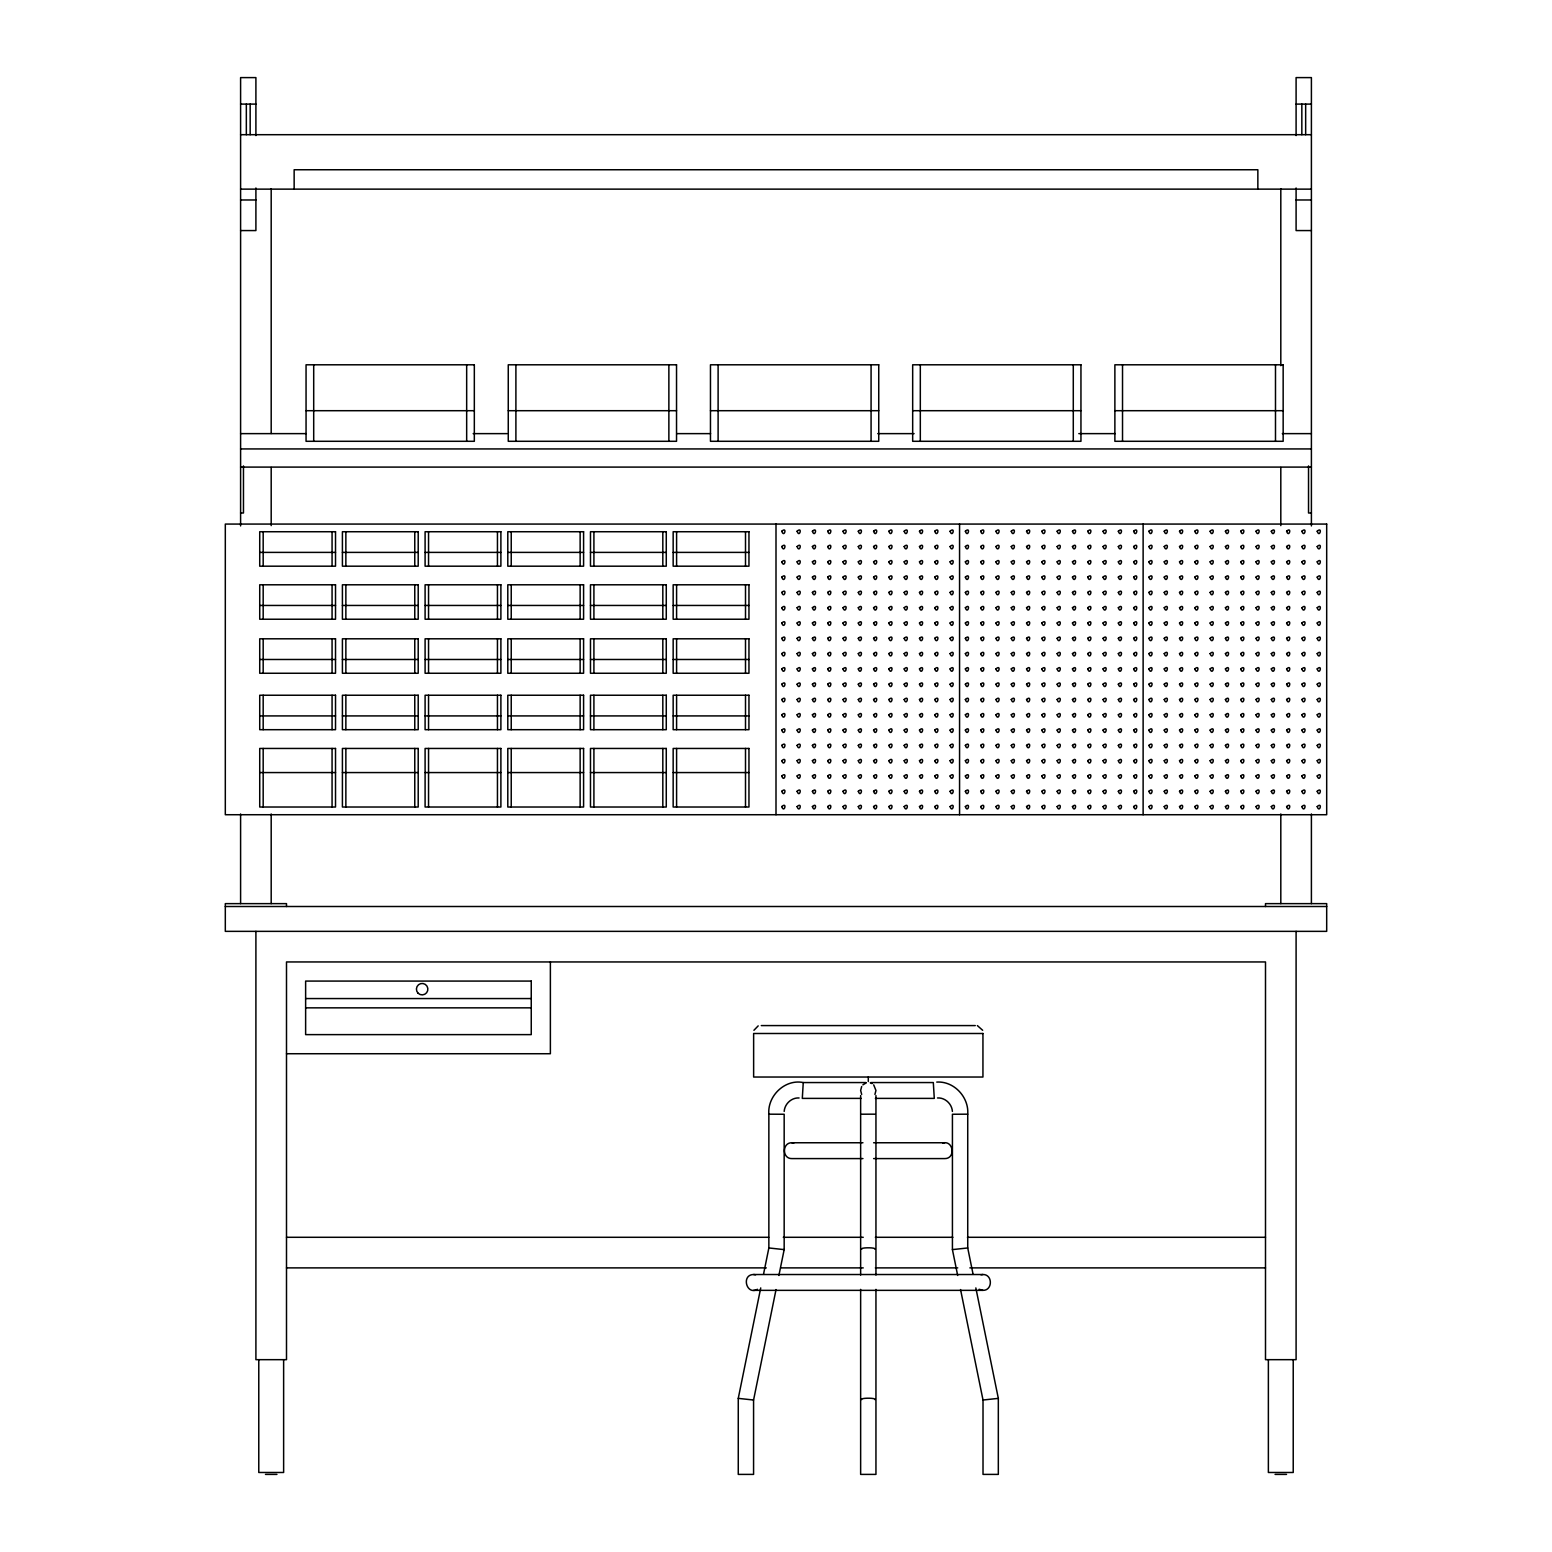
<?xml version="1.0" encoding="UTF-8"?>
<svg xmlns="http://www.w3.org/2000/svg" width="1552" height="1552" viewBox="0 0 1552 1552"><rect width="100%" height="100%" fill="white"/><g stroke="black" fill="none" stroke-linecap="round" stroke-linejoin="round"><path stroke-width="1.5" d="M763.603 1273.823L768.861 1247.963L768.861 1114.181C767.289 1095.945 784.982 1078.776 803.257 1082.559L865.88 1082.559M803.257 1082.559L802.306 1098.389L861.224 1098.389M784.187 1111.426C784.652 1103.938 791.501 1097.458 799.086 1097.962M776.039 1289.557L753.574 1400.02L753.574 1474.4L738.267 1474.4L738.267 1398.371L760.732 1287.908M778.891 1275.472L784.167 1249.612L784.167 1114.258L768.861 1114.181M861.67 1086.516L860.642 1090.474L861.67 1094.432M874.921 1094.432L875.949 1090.474L873.698 1084.867M753.923 1030.295L758.191 1025.872M862.873 1084.867L866.307 1082.811M757.454 1289.285C746.376 1295.687 741.022 1274.599 753.632 1274.522L982.94 1274.522C992.814 1274.289 992.814 1290.585 982.94 1290.352L753.632 1290.352M874.921 1249.205C876.667 1247.323 859.905 1247.323 861.67 1249.205M874.921 1399.613C876.667 1397.731 859.905 1397.731 861.67 1399.613M862.951 1142.757L791.85 1142.757C781.995 1142.524 781.995 1158.82 791.85 1158.587L862.951 1158.587M942.743 1143.029C953.568 1139.963 955.896 1158.743 944.722 1158.587L873.621 1158.587M980.961 1274.793L982.94 1274.522M957.681 1275.472L952.424 1249.612L967.73 1247.963L967.73 1114.181C969.049 1097.186 954.014 1080.91 936.748 1082.093M998.324 1398.371L998.324 1474.4L983.017 1474.4L983.017 1400.02L998.324 1398.371L975.839 1287.908M861.67 1114.2C860.235 1114.239 876.356 1114.103 874.921 1114.239M967.73 1114.181L952.424 1114.258L952.424 1249.612M240.599 104.1L255.905 104.1M1296.095 104.1L1311.401 104.1M240.599 134.694L1311.401 134.694M240.599 189.131L1311.401 189.131M240.599 199.975L255.905 199.975M1296.095 199.975L1311.401 199.975M240.599 230.569L255.905 230.569L255.905 187.986M1311.401 230.569L1296.095 230.569L1296.095 187.986M306.054 410.698L474.33 410.698M508.261 410.698L676.536 410.698M710.467 410.698L878.742 410.698M912.673 410.698L1080.949 410.698M1114.879 410.698L1283.155 410.698M240.599 433.629L306.016 433.629M473.185 433.629L507.097 433.629M676.672 433.629L710.583 433.629M877.753 433.629L914.089 433.629M1078.815 433.629L1115.17 433.629M1282.321 433.629L1311.401 433.629M240.599 448.935L1311.401 448.935M240.599 467.094L1311.401 467.094M240.599 512.994L243.47 512.994L243.47 465.93M1311.401 512.994L1308.53 512.994L1308.53 465.93M259.727 552.396L335.523 552.396M342.41 552.396L418.206 552.396M425.093 552.396L500.889 552.396M507.795 552.396L583.591 552.396M590.478 552.396L666.274 552.396M673.161 552.396L748.956 552.396M259.727 605.455L335.523 605.455M342.41 605.455L418.206 605.455M425.093 605.455L500.889 605.455M507.795 605.455L583.591 605.455M590.478 605.455L666.274 605.455M673.161 605.455L748.956 605.455M259.727 659.484L335.523 659.484M342.41 659.484L418.206 659.484M425.093 659.484L500.889 659.484M507.795 659.484L583.591 659.484M590.478 659.484L666.274 659.484M673.161 659.484L748.956 659.484M259.727 715.918L335.523 715.918M342.41 715.918L418.206 715.918M425.093 715.918L500.889 715.918M507.795 715.918L583.591 715.918M590.478 715.918L666.274 715.918M673.161 715.918L748.956 715.918M259.727 772.566L335.523 772.566M342.41 772.566L418.206 772.566M425.093 772.566L500.889 772.566M507.795 772.566L583.591 772.566M590.478 772.566L666.274 772.566M673.161 772.566L748.956 772.566M225.312 906.504L1326.688 906.504M305.628 998.557L531.25 998.557M305.628 1007.849L531.25 1007.849M761.295 1025.581L975.277 1025.581M286.499 1053.73L550.378 1053.73L550.378 961.949M870.691 1082.559L933.315 1082.559L934.285 1098.389L875.367 1098.389M873.621 1142.757L944.722 1142.757M286.499 1237.293L768.725 1237.293M783.275 1237.293L863.242 1237.293M875.347 1237.293L952.909 1237.293M967.439 1237.293L1265.501 1237.293M286.499 1267.887L766.3 1267.887M780.85 1267.887L863.242 1267.887M875.347 1267.887L957.739 1267.887M969.864 1267.887L1265.501 1267.887M265.47 1474.4L276.935 1474.4M1275.065 1474.4L1286.53 1474.4M937.505 1097.962C945.09 1097.458 951.939 1103.938 952.404 1111.426M768.861 1247.963L784.167 1249.612M738.267 1398.371L753.574 1400.02M791.85 1142.757L793.829 1143.029M982.94 1290.352L979.118 1289.285M753.632 1274.522L755.611 1274.793M977.372 1025.6L982.668 1030.295M870.265 1082.811L872.108 1083.606M967.73 1247.963L972.988 1273.823M960.552 1289.557L983.017 1400.02M1311.401 525.934L1311.401 77.6L1296.095 77.6L1296.095 135.567M1311.401 813.966L1311.401 903.633M1305.659 104.1L1305.659 134.694M1301.837 104.1L1301.837 134.694M1296.095 931.355L1296.095 1359.668L1265.501 1359.668L1265.501 961.949L286.499 961.949L286.499 1359.668L255.905 1359.668L255.905 931.355M1293.223 1359.668L1293.223 1472.479L1268.372 1472.479L1268.372 1359.668M1280.807 188.762L1280.807 365.671M1280.807 467.443L1280.807 525.604M1280.807 813.966L1280.807 903.633M1275.492 364.798L1275.492 441.292M1265.501 906.504L1265.501 903.633L1326.688 903.633L1326.688 931.355L225.312 931.355L225.312 903.633L286.499 903.633L286.499 906.504M1257.857 189.131L1257.857 169.75L294.143 169.75L294.143 189.131M1143.126 524.072L1143.126 814.722M1122.523 364.798L1122.523 441.292M1073.286 364.798L1073.286 441.292M959.563 524.072L959.563 814.722M920.317 364.798L920.317 441.292M875.949 1095.596L875.949 1275.046M875.949 1289.382L875.949 1474.4L860.642 1474.4L860.642 1289.382M871.079 364.798L871.079 441.292M868.286 1077.03L868.286 1081.511M860.642 1095.596L860.642 1275.046M776 524.072L776 814.722M745.503 531.735L745.503 566.189M745.503 584.794L745.503 619.229M745.503 638.803L745.503 673.258M745.503 695.238L745.503 729.692M745.503 748.452L745.503 807.021M718.11 364.798L718.11 441.292M676.594 531.735L676.594 566.189M676.594 584.794L676.594 619.229M676.594 638.803L676.594 673.258M676.594 695.238L676.594 729.692M676.594 748.452L676.594 807.021M668.873 364.798L668.873 441.292M662.82 531.735L662.82 566.189M662.82 584.794L662.82 619.229M662.82 638.803L662.82 673.258M662.82 695.238L662.82 729.692M662.82 748.452L662.82 807.021M593.912 531.735L593.912 566.189M593.912 584.794L593.912 619.229M593.912 638.803L593.912 673.258M593.912 695.238L593.912 729.692M593.912 748.452L593.912 807.021M580.138 531.735L580.138 566.189M580.138 584.794L580.138 619.229M580.138 638.803L580.138 673.258M580.138 695.238L580.138 729.692M580.138 748.452L580.138 807.021M515.904 364.798L515.904 441.292M511.229 531.735L511.229 566.189M511.229 584.794L511.229 619.229M511.229 638.803L511.229 673.258M511.229 695.238L511.229 729.692M511.229 748.452L511.229 807.021M497.455 531.735L497.455 566.189M497.455 584.794L497.455 619.229M497.455 638.803L497.455 673.258M497.455 695.238L497.455 729.692M497.455 748.452L497.455 807.021M466.667 364.798L466.667 441.292M428.546 531.735L428.546 566.189M428.546 584.794L428.546 619.229M428.546 638.803L428.546 673.258M428.546 695.238L428.546 729.692M428.546 748.452L428.546 807.021M414.772 531.735L414.772 566.189M414.772 584.794L414.772 619.229M414.772 638.803L414.772 673.258M414.772 695.238L414.772 729.692M414.772 748.452L414.772 807.021M345.863 531.735L345.863 566.189M345.863 584.794L345.863 619.229M345.863 638.803L345.863 673.258M345.863 695.238L345.863 729.692M345.863 748.452L345.863 807.021M332.07 531.735L332.07 566.189M332.07 584.794L332.07 619.229M332.07 638.803L332.07 673.258M332.07 695.238L332.07 729.692M332.07 748.452L332.07 807.021M313.698 364.798L313.698 441.292M283.628 1359.668L283.628 1472.479L258.777 1472.479L258.777 1359.668M271.193 188.762L271.193 433.512M271.193 467.443L271.193 525.604M271.193 813.966L271.193 903.633M263.18 531.735L263.18 566.189M263.18 584.794L263.18 619.229M263.18 638.803L263.18 673.258M263.18 695.238L263.18 729.692M263.18 748.452L263.18 807.021M255.905 135.567L255.905 77.6L240.599 77.6L240.599 525.934M250.163 104.1L250.163 134.694M246.341 104.1L246.341 134.694M240.599 813.966L240.599 903.633M781.801 531.23C784.148 538.544 787.485 526.07 781.801 531.23M781.801 546.537C784.148 553.831 787.485 541.376 781.801 546.537M781.801 561.824C784.148 569.138 787.485 556.664 781.801 561.824M781.801 577.131C784.148 584.425 787.485 571.97 781.801 577.131M781.801 592.418C784.148 599.732 787.485 587.257 781.801 592.418M781.801 607.724C784.148 615.019 787.485 602.564 781.801 607.724M781.801 623.012C784.148 630.325 787.485 617.851 781.801 623.012M781.801 638.318C784.148 645.613 787.485 633.158 781.801 638.318M797.107 531.23C799.435 538.544 802.772 526.07 797.107 531.23M781.801 653.605C784.148 660.919 787.485 648.445 781.801 653.605M797.107 546.537C799.435 553.831 802.772 541.376 797.107 546.537M781.801 668.912C784.148 676.206 787.485 663.752 781.801 668.912M797.107 561.824C799.435 569.138 802.772 556.664 797.107 561.824M781.801 684.199C784.148 691.513 787.485 679.039 781.801 684.199M797.107 577.131C799.435 584.425 802.772 571.97 797.107 577.131M781.801 699.506C784.148 706.8 787.485 694.345 781.801 699.506M797.107 592.418C799.435 599.732 802.772 587.257 797.107 592.418M781.801 714.793C784.148 722.107 787.485 709.633 781.801 714.793M797.107 607.724C799.435 615.019 802.772 602.564 797.107 607.724M781.801 730.1C784.148 737.394 787.485 724.939 781.801 730.1M797.107 623.012C799.435 630.325 802.772 617.851 797.107 623.012M781.801 745.387C784.148 752.701 787.485 740.226 781.801 745.387M797.107 638.318C799.435 645.613 802.772 633.158 797.107 638.318M781.801 760.693C784.148 767.988 787.485 755.533 781.801 760.693M812.394 531.23C814.742 538.544 818.079 526.07 812.394 531.23M797.107 653.605C799.435 660.919 802.772 648.445 797.107 653.605M781.801 775.981C784.148 783.294 787.485 770.82 781.801 775.981M812.394 546.537C814.742 553.831 818.079 541.376 812.394 546.537M797.107 668.912C799.435 676.206 802.772 663.752 797.107 668.912M781.801 791.287C784.148 798.582 787.485 786.127 781.801 791.287M812.394 561.824C814.742 569.138 818.079 556.664 812.394 561.824M797.107 684.199C799.435 691.513 802.772 679.039 797.107 684.199M781.801 806.574C784.148 813.888 787.485 801.414 781.801 806.574M812.394 577.131C814.742 584.425 818.079 571.97 812.394 577.131M797.107 699.506C799.435 706.8 802.772 694.345 797.107 699.506M812.394 592.418C814.742 599.732 818.079 587.257 812.394 592.418M797.107 714.793C799.435 722.107 802.772 709.633 797.107 714.793M812.394 607.724C814.742 615.019 818.079 602.564 812.394 607.724M797.107 730.1C799.435 737.394 802.772 724.939 797.107 730.1M812.394 623.012C814.742 630.325 818.079 617.851 812.394 623.012M797.107 745.387C799.435 752.701 802.772 740.226 797.107 745.387M812.394 638.318C814.742 645.613 818.079 633.158 812.394 638.318M797.107 760.693C799.435 767.988 802.772 755.533 797.107 760.693M827.701 531.23C830.029 538.544 833.366 526.07 827.701 531.23M812.394 653.605C814.742 660.919 818.079 648.445 812.394 653.605M797.107 775.981C799.435 783.294 802.772 770.82 797.107 775.981M827.701 546.537C830.029 553.831 833.366 541.376 827.701 546.537M812.394 668.912C814.742 676.206 818.079 663.752 812.394 668.912M797.107 791.287C799.435 798.582 802.772 786.127 797.107 791.287M827.701 561.824C830.029 569.138 833.366 556.664 827.701 561.824M812.394 684.199C814.742 691.513 818.079 679.039 812.394 684.199M797.107 806.574C799.435 813.888 802.772 801.414 797.107 806.574M827.701 577.131C830.029 584.425 833.366 571.97 827.701 577.131M812.394 699.506C814.742 706.8 818.079 694.345 812.394 699.506M827.701 592.418C830.029 599.732 833.366 587.257 827.701 592.418M812.394 714.793C814.742 722.107 818.079 709.633 812.394 714.793M827.701 607.724C830.029 615.019 833.366 602.564 827.701 607.724M812.394 730.1C814.742 737.394 818.079 724.939 812.394 730.1M827.701 623.012C830.029 630.325 833.366 617.851 827.701 623.012M812.394 745.387C814.742 752.701 818.079 740.226 812.394 745.387M827.701 638.318C830.029 645.613 833.366 633.158 827.701 638.318M812.394 760.693C814.742 767.988 818.079 755.533 812.394 760.693M842.988 531.23C845.336 538.544 848.672 526.07 842.988 531.23M827.701 653.605C830.029 660.919 833.366 648.445 827.701 653.605M812.394 775.981C814.742 783.294 818.079 770.82 812.394 775.981M842.988 546.537C845.336 553.831 848.672 541.376 842.988 546.537M827.701 668.912C830.029 676.206 833.366 663.752 827.701 668.912M812.394 791.287C814.742 798.582 818.079 786.127 812.394 791.287M842.988 561.824C845.336 569.138 848.672 556.664 842.988 561.824M827.701 684.199C830.029 691.513 833.366 679.039 827.701 684.199M812.394 806.574C814.742 813.888 818.079 801.414 812.394 806.574M842.988 577.131C845.336 584.425 848.672 571.97 842.988 577.131M827.701 699.506C830.029 706.8 833.366 694.345 827.701 699.506M842.988 592.418C845.336 599.732 848.672 587.257 842.988 592.418M827.701 714.793C830.029 722.107 833.366 709.633 827.701 714.793M842.988 607.724C845.336 615.019 848.672 602.564 842.988 607.724M827.701 730.1C830.029 737.394 833.366 724.939 827.701 730.1M842.988 623.012C845.336 630.325 848.672 617.851 842.988 623.012M827.701 745.387C830.029 752.701 833.366 740.226 827.701 745.387M842.988 638.318C845.336 645.613 848.672 633.158 842.988 638.318M827.701 760.693C830.029 767.988 833.366 755.533 827.701 760.693M858.295 531.23C860.623 538.544 863.96 526.07 858.295 531.23M842.988 653.605C845.336 660.919 848.672 648.445 842.988 653.605M827.701 775.981C830.029 783.294 833.366 770.82 827.701 775.981M858.295 546.537C860.623 553.831 863.96 541.376 858.295 546.537M842.988 668.912C845.336 676.206 848.672 663.752 842.988 668.912M827.701 791.287C830.029 798.582 833.366 786.127 827.701 791.287M858.295 561.824C860.623 569.138 863.96 556.664 858.295 561.824M842.988 684.199C845.336 691.513 848.672 679.039 842.988 684.199M827.701 806.574C830.029 813.888 833.366 801.414 827.701 806.574M858.295 577.131C860.623 584.425 863.96 571.97 858.295 577.131M842.988 699.506C845.336 706.8 848.672 694.345 842.988 699.506M858.295 592.418C860.623 599.732 863.96 587.257 858.295 592.418M842.988 714.793C845.336 722.107 848.672 709.633 842.988 714.793M858.295 607.724C860.623 615.019 863.96 602.564 858.295 607.724M842.988 730.1C845.336 737.394 848.672 724.939 842.988 730.1M858.295 623.012C860.623 630.325 863.96 617.851 858.295 623.012M842.988 745.387C845.336 752.701 848.672 740.226 842.988 745.387M858.295 638.318C860.623 645.613 863.96 633.158 858.295 638.318M842.988 760.693C845.336 767.988 848.672 755.533 842.988 760.693M873.582 531.23C875.929 538.544 879.266 526.07 873.582 531.23M858.295 653.605C860.623 660.919 863.96 648.445 858.295 653.605M842.988 775.981C845.336 783.294 848.672 770.82 842.988 775.981M873.582 546.537C875.929 553.831 879.266 541.376 873.582 546.537M858.295 668.912C860.623 676.206 863.96 663.752 858.295 668.912M842.988 791.287C845.336 798.582 848.672 786.127 842.988 791.287M873.582 561.824C875.929 569.138 879.266 556.664 873.582 561.824M858.295 684.199C860.623 691.513 863.96 679.039 858.295 684.199M842.988 806.574C845.336 813.888 848.672 801.414 842.988 806.574M873.582 577.131C875.929 584.425 879.266 571.97 873.582 577.131M858.295 699.506C860.623 706.8 863.96 694.345 858.295 699.506M873.582 592.418C875.929 599.732 879.266 587.257 873.582 592.418M858.295 714.793C860.623 722.107 863.96 709.633 858.295 714.793M873.582 607.724C875.929 615.019 879.266 602.564 873.582 607.724M858.295 730.1C860.623 737.394 863.96 724.939 858.295 730.1M873.582 623.012C875.929 630.325 879.266 617.851 873.582 623.012M858.295 745.387C860.623 752.701 863.96 740.226 858.295 745.387M873.582 638.318C875.929 645.613 879.266 633.158 873.582 638.318M858.295 760.693C860.623 767.988 863.96 755.533 858.295 760.693M888.889 531.23C891.217 538.544 894.553 526.07 888.889 531.23M873.582 653.605C875.929 660.919 879.266 648.445 873.582 653.605M858.295 775.981C860.623 783.294 863.96 770.82 858.295 775.981M888.889 546.537C891.217 553.831 894.553 541.376 888.889 546.537M873.582 668.912C875.929 676.206 879.266 663.752 873.582 668.912M858.295 791.287C860.623 798.582 863.96 786.127 858.295 791.287M888.889 561.824C891.217 569.138 894.553 556.664 888.889 561.824M873.582 684.199C875.929 691.513 879.266 679.039 873.582 684.199M858.295 806.574C860.623 813.888 863.96 801.414 858.295 806.574M888.889 577.131C891.217 584.425 894.553 571.97 888.889 577.131M873.582 699.506C875.929 706.8 879.266 694.345 873.582 699.506M888.889 592.418C891.217 599.732 894.553 587.257 888.889 592.418M873.582 714.793C875.929 722.107 879.266 709.633 873.582 714.793M888.889 607.724C891.217 615.019 894.553 602.564 888.889 607.724M873.582 730.1C875.929 737.394 879.266 724.939 873.582 730.1M888.889 623.012C891.217 630.325 894.553 617.851 888.889 623.012M873.582 745.387C875.929 752.701 879.266 740.226 873.582 745.387M888.889 638.318C891.217 645.613 894.553 633.158 888.889 638.318M873.582 760.693C875.929 767.988 879.266 755.533 873.582 760.693M904.176 531.23C906.523 538.544 909.86 526.07 904.176 531.23M888.889 653.605C891.217 660.919 894.553 648.445 888.889 653.605M873.582 775.981C875.929 783.294 879.266 770.82 873.582 775.981M904.176 546.537C906.523 553.831 909.86 541.376 904.176 546.537M888.889 668.912C891.217 676.206 894.553 663.752 888.889 668.912M873.582 791.287C875.929 798.582 879.266 786.127 873.582 791.287M904.176 561.824C906.523 569.138 909.86 556.664 904.176 561.824M888.889 684.199C891.217 691.513 894.553 679.039 888.889 684.199M873.582 806.574C875.929 813.888 879.266 801.414 873.582 806.574M904.176 577.131C906.523 584.425 909.86 571.97 904.176 577.131M888.889 699.506C891.217 706.8 894.553 694.345 888.889 699.506M904.176 592.418C906.523 599.732 909.86 587.257 904.176 592.418M888.889 714.793C891.217 722.107 894.553 709.633 888.889 714.793M904.176 607.724C906.523 615.019 909.86 602.564 904.176 607.724M888.889 730.1C891.217 737.394 894.553 724.939 888.889 730.1M904.176 623.012C906.523 630.325 909.86 617.851 904.176 623.012M888.889 745.387C891.217 752.701 894.553 740.226 888.889 745.387M904.176 638.318C906.523 645.613 909.86 633.158 904.176 638.318M888.889 760.693C891.217 767.988 894.553 755.533 888.889 760.693M919.482 531.23C921.81 538.544 925.147 526.07 919.482 531.23M904.176 653.605C906.523 660.919 909.86 648.445 904.176 653.605M888.889 775.981C891.217 783.294 894.553 770.82 888.889 775.981M919.482 546.537C921.81 553.831 925.147 541.376 919.482 546.537M904.176 668.912C906.523 676.206 909.86 663.752 904.176 668.912M888.889 791.287C891.217 798.582 894.553 786.127 888.889 791.287M919.482 561.824C921.81 569.138 925.147 556.664 919.482 561.824M904.176 684.199C906.523 691.513 909.86 679.039 904.176 684.199M888.889 806.574C891.217 813.888 894.553 801.414 888.889 806.574M919.482 577.131C921.81 584.425 925.147 571.97 919.482 577.131M904.176 699.506C906.523 706.8 909.86 694.345 904.176 699.506M919.482 592.418C921.81 599.732 925.147 587.257 919.482 592.418M904.176 714.793C906.523 722.107 909.86 709.633 904.176 714.793M919.482 607.724C921.81 615.019 925.147 602.564 919.482 607.724M904.176 730.1C906.523 737.394 909.86 724.939 904.176 730.1M919.482 623.012C921.81 630.325 925.147 617.851 919.482 623.012M904.176 745.387C906.523 752.701 909.86 740.226 904.176 745.387M919.482 638.318C921.81 645.613 925.147 633.158 919.482 638.318M904.176 760.693C906.523 767.988 909.86 755.533 904.176 760.693M934.77 531.23C937.117 538.544 940.454 526.07 934.77 531.23M919.482 653.605C921.81 660.919 925.147 648.445 919.482 653.605M904.176 775.981C906.523 783.294 909.86 770.82 904.176 775.981M934.77 546.537C937.117 553.831 940.454 541.376 934.77 546.537M919.482 668.912C921.81 676.206 925.147 663.752 919.482 668.912M904.176 791.287C906.523 798.582 909.86 786.127 904.176 791.287M934.77 561.824C937.117 569.138 940.454 556.664 934.77 561.824M919.482 684.199C921.81 691.513 925.147 679.039 919.482 684.199M904.176 806.574C906.523 813.888 909.86 801.414 904.176 806.574M934.77 577.131C937.117 584.425 940.454 571.97 934.77 577.131M919.482 699.506C921.81 706.8 925.147 694.345 919.482 699.506M934.77 592.418C937.117 599.732 940.454 587.257 934.77 592.418M919.482 714.793C921.81 722.107 925.147 709.633 919.482 714.793M934.77 607.724C937.117 615.019 940.454 602.564 934.77 607.724M919.482 730.1C921.81 737.394 925.147 724.939 919.482 730.1M934.77 623.012C937.117 630.325 940.454 617.851 934.77 623.012M919.482 745.387C921.81 752.701 925.147 740.226 919.482 745.387M934.77 638.318C937.117 645.613 940.454 633.158 934.77 638.318M919.482 760.693C921.81 767.988 925.147 755.533 919.482 760.693M950.076 531.23C952.404 538.544 955.741 526.07 950.076 531.23M934.77 653.605C937.117 660.919 940.454 648.445 934.77 653.605M919.482 775.981C921.81 783.294 925.147 770.82 919.482 775.981M950.076 546.537C952.404 553.831 955.741 541.376 950.076 546.537M934.77 668.912C937.117 676.206 940.454 663.752 934.77 668.912M919.482 791.287C921.81 798.582 925.147 786.127 919.482 791.287M950.076 561.824C952.404 569.138 955.741 556.664 950.076 561.824M934.77 684.199C937.117 691.513 940.454 679.039 934.77 684.199M919.482 806.574C921.81 813.888 925.147 801.414 919.482 806.574M950.076 577.131C952.404 584.425 955.741 571.97 950.076 577.131M934.77 699.506C937.117 706.8 940.454 694.345 934.77 699.506M950.076 592.418C952.404 599.732 955.741 587.257 950.076 592.418M934.77 714.793C937.117 722.107 940.454 709.633 934.77 714.793M950.076 607.724C952.404 615.019 955.741 602.564 950.076 607.724M934.77 730.1C937.117 737.394 940.454 724.939 934.77 730.1M950.076 623.012C952.404 630.325 955.741 617.851 950.076 623.012M934.77 745.387C937.117 752.701 940.454 740.226 934.77 745.387M950.076 638.318C952.404 645.613 955.741 633.158 950.076 638.318M934.77 760.693C937.117 767.988 940.454 755.533 934.77 760.693M965.363 531.23C967.711 538.544 971.048 526.07 965.363 531.23M950.076 653.605C952.404 660.919 955.741 648.445 950.076 653.605M934.77 775.981C937.117 783.294 940.454 770.82 934.77 775.981M965.363 546.537C967.711 553.831 971.048 541.376 965.363 546.537M950.076 668.912C952.404 676.206 955.741 663.752 950.076 668.912M934.77 791.287C937.117 798.582 940.454 786.127 934.77 791.287M965.363 561.824C967.711 569.138 971.048 556.664 965.363 561.824M950.076 684.199C952.404 691.513 955.741 679.039 950.076 684.199M934.77 806.574C937.117 813.888 940.454 801.414 934.77 806.574M965.363 577.131C967.711 584.425 971.048 571.97 965.363 577.131M950.076 699.506C952.404 706.8 955.741 694.345 950.076 699.506M965.363 592.418C967.711 599.732 971.048 587.257 965.363 592.418M950.076 714.793C952.404 722.107 955.741 709.633 950.076 714.793M965.363 607.724C967.711 615.019 971.048 602.564 965.363 607.724M950.076 730.1C952.404 737.394 955.741 724.939 950.076 730.1M965.363 623.012C967.711 630.325 971.048 617.851 965.363 623.012M950.076 745.387C952.404 752.701 955.741 740.226 950.076 745.387M965.363 638.318C967.711 645.613 971.048 633.158 965.363 638.318M950.076 760.693C952.404 767.988 955.741 755.533 950.076 760.693M980.67 531.23C982.998 538.544 986.335 526.07 980.67 531.23M965.363 653.605C967.711 660.919 971.048 648.445 965.363 653.605M950.076 775.981C952.404 783.294 955.741 770.82 950.076 775.981M980.67 546.537C982.998 553.831 986.335 541.376 980.67 546.537M965.363 668.912C967.711 676.206 971.048 663.752 965.363 668.912M950.076 791.287C952.404 798.582 955.741 786.127 950.076 791.287M980.67 561.824C982.998 569.138 986.335 556.664 980.67 561.824M965.363 684.199C967.711 691.513 971.048 679.039 965.363 684.199M950.076 806.574C952.404 813.888 955.741 801.414 950.076 806.574M980.67 577.131C982.998 584.425 986.335 571.97 980.67 577.131M965.363 699.506C967.711 706.8 971.048 694.345 965.363 699.506M980.67 592.418C982.998 599.732 986.335 587.257 980.67 592.418M965.363 714.793C967.711 722.107 971.048 709.633 965.363 714.793M980.67 607.724C982.998 615.019 986.335 602.564 980.67 607.724M965.363 730.1C967.711 737.394 971.048 724.939 965.363 730.1M980.67 623.012C982.998 630.325 986.335 617.851 980.67 623.012M965.363 745.387C967.711 752.701 971.048 740.226 965.363 745.387M980.67 638.318C982.998 645.613 986.335 633.158 980.67 638.318M965.363 760.693C967.711 767.988 971.048 755.533 965.363 760.693M995.957 531.23C998.305 538.544 1001.641 526.07 995.957 531.23M980.67 653.605C982.998 660.919 986.335 648.445 980.67 653.605M965.363 775.981C967.711 783.294 971.048 770.82 965.363 775.981M995.957 546.537C998.305 553.831 1001.641 541.376 995.957 546.537M980.67 668.912C982.998 676.206 986.335 663.752 980.67 668.912M965.363 791.287C967.711 798.582 971.048 786.127 965.363 791.287M995.957 561.824C998.305 569.138 1001.641 556.664 995.957 561.824M980.67 684.199C982.998 691.513 986.335 679.039 980.67 684.199M965.363 806.574C967.711 813.888 971.048 801.414 965.363 806.574M995.957 577.131C998.305 584.425 1001.641 571.97 995.957 577.131M980.67 699.506C982.998 706.8 986.335 694.345 980.67 699.506M995.957 592.418C998.305 599.732 1001.641 587.257 995.957 592.418M980.67 714.793C982.998 722.107 986.335 709.633 980.67 714.793M995.957 607.724C998.305 615.019 1001.641 602.564 995.957 607.724M980.67 730.1C982.998 737.394 986.335 724.939 980.67 730.1M995.957 623.012C998.305 630.325 1001.641 617.851 995.957 623.012M980.67 745.387C982.998 752.701 986.335 740.226 980.67 745.387M995.957 638.318C998.305 645.613 1001.641 633.158 995.957 638.318M980.67 760.693C982.998 767.988 986.335 755.533 980.67 760.693M1011.264 531.23C1013.592 538.544 1016.929 526.07 1011.264 531.23M995.957 653.605C998.305 660.919 1001.641 648.445 995.957 653.605M980.67 775.981C982.998 783.294 986.335 770.82 980.67 775.981M1011.264 546.537C1013.592 553.831 1016.929 541.376 1011.264 546.537M995.957 668.912C998.305 676.206 1001.641 663.752 995.957 668.912M980.67 791.287C982.998 798.582 986.335 786.127 980.67 791.287M1011.264 561.824C1013.592 569.138 1016.929 556.664 1011.264 561.824M995.957 684.199C998.305 691.513 1001.641 679.039 995.957 684.199M980.67 806.574C982.998 813.888 986.335 801.414 980.67 806.574M1011.264 577.131C1013.592 584.425 1016.929 571.97 1011.264 577.131M995.957 699.506C998.305 706.8 1001.641 694.345 995.957 699.506M1011.264 592.418C1013.592 599.732 1016.929 587.257 1011.264 592.418M995.957 714.793C998.305 722.107 1001.641 709.633 995.957 714.793M1011.264 607.724C1013.592 615.019 1016.929 602.564 1011.264 607.724M995.957 730.1C998.305 737.394 1001.641 724.939 995.957 730.1M1011.264 623.012C1013.592 630.325 1016.929 617.851 1011.264 623.012M995.957 745.387C998.305 752.701 1001.641 740.226 995.957 745.387M1011.264 638.318C1013.592 645.613 1016.929 633.158 1011.264 638.318M995.957 760.693C998.305 767.988 1001.641 755.533 995.957 760.693M1026.551 531.23C1028.898 538.544 1032.235 526.07 1026.551 531.23M1011.264 653.605C1013.592 660.919 1016.929 648.445 1011.264 653.605M995.957 775.981C998.305 783.294 1001.641 770.82 995.957 775.981M1026.551 546.537C1028.898 553.831 1032.235 541.376 1026.551 546.537M1011.264 668.912C1013.592 676.206 1016.929 663.752 1011.264 668.912M995.957 791.287C998.305 798.582 1001.641 786.127 995.957 791.287M1026.551 561.824C1028.898 569.138 1032.235 556.664 1026.551 561.824M1011.264 684.199C1013.592 691.513 1016.929 679.039 1011.264 684.199M995.957 806.574C998.305 813.888 1001.641 801.414 995.957 806.574M1026.551 577.131C1028.898 584.425 1032.235 571.97 1026.551 577.131M1011.264 699.506C1013.592 706.8 1016.929 694.345 1011.264 699.506M1026.551 592.418C1028.898 599.732 1032.235 587.257 1026.551 592.418M1011.264 714.793C1013.592 722.107 1016.929 709.633 1011.264 714.793M1026.551 607.724C1028.898 615.019 1032.235 602.564 1026.551 607.724M1011.264 730.1C1013.592 737.394 1016.929 724.939 1011.264 730.1M1026.551 623.012C1028.898 630.325 1032.235 617.851 1026.551 623.012M1011.264 745.387C1013.592 752.701 1016.929 740.226 1011.264 745.387M1026.551 638.318C1028.898 645.613 1032.235 633.158 1026.551 638.318M1011.264 760.693C1013.592 767.988 1016.929 755.533 1011.264 760.693M1041.858 531.23C1044.186 538.544 1047.522 526.07 1041.858 531.23M1026.551 653.605C1028.898 660.919 1032.235 648.445 1026.551 653.605M1011.264 775.981C1013.592 783.294 1016.929 770.82 1011.264 775.981M1041.858 546.537C1044.186 553.831 1047.522 541.376 1041.858 546.537M1026.551 668.912C1028.898 676.206 1032.235 663.752 1026.551 668.912M1011.264 791.287C1013.592 798.582 1016.929 786.127 1011.264 791.287M1041.858 561.824C1044.186 569.138 1047.522 556.664 1041.858 561.824M1026.551 684.199C1028.898 691.513 1032.235 679.039 1026.551 684.199M1011.264 806.574C1013.592 813.888 1016.929 801.414 1011.264 806.574M1041.858 577.131C1044.186 584.425 1047.522 571.97 1041.858 577.131M1026.551 699.506C1028.898 706.8 1032.235 694.345 1026.551 699.506M1041.858 592.418C1044.186 599.732 1047.522 587.257 1041.858 592.418M1026.551 714.793C1028.898 722.107 1032.235 709.633 1026.551 714.793M1041.858 607.724C1044.186 615.019 1047.522 602.564 1041.858 607.724M1026.551 730.1C1028.898 737.394 1032.235 724.939 1026.551 730.1M1041.858 623.012C1044.186 630.325 1047.522 617.851 1041.858 623.012M1026.551 745.387C1028.898 752.701 1032.235 740.226 1026.551 745.387M1041.858 638.318C1044.186 645.613 1047.522 633.158 1041.858 638.318M1026.551 760.693C1028.898 767.988 1032.235 755.533 1026.551 760.693M1057.145 531.23C1059.492 538.544 1062.829 526.07 1057.145 531.23M1041.858 653.605C1044.186 660.919 1047.522 648.445 1041.858 653.605M1026.551 775.981C1028.898 783.294 1032.235 770.82 1026.551 775.981M1057.145 546.537C1059.492 553.831 1062.829 541.376 1057.145 546.537M1041.858 668.912C1044.186 676.206 1047.522 663.752 1041.858 668.912M1026.551 791.287C1028.898 798.582 1032.235 786.127 1026.551 791.287M1057.145 561.824C1059.492 569.138 1062.829 556.664 1057.145 561.824M1041.858 684.199C1044.186 691.513 1047.522 679.039 1041.858 684.199M1026.551 806.574C1028.898 813.888 1032.235 801.414 1026.551 806.574M1057.145 577.131C1059.492 584.425 1062.829 571.97 1057.145 577.131M1041.858 699.506C1044.186 706.8 1047.522 694.345 1041.858 699.506M1057.145 592.418C1059.492 599.732 1062.829 587.257 1057.145 592.418M1041.858 714.793C1044.186 722.107 1047.522 709.633 1041.858 714.793M1057.145 607.724C1059.492 615.019 1062.829 602.564 1057.145 607.724M1041.858 730.1C1044.186 737.394 1047.522 724.939 1041.858 730.1M1057.145 623.012C1059.492 630.325 1062.829 617.851 1057.145 623.012M1041.858 745.387C1044.186 752.701 1047.522 740.226 1041.858 745.387M1057.145 638.318C1059.492 645.613 1062.829 633.158 1057.145 638.318M1041.858 760.693C1044.186 767.988 1047.522 755.533 1041.858 760.693M1072.451 531.23C1074.779 538.544 1078.116 526.07 1072.451 531.23M1057.145 653.605C1059.492 660.919 1062.829 648.445 1057.145 653.605M1041.858 775.981C1044.186 783.294 1047.522 770.82 1041.858 775.981M1072.451 546.537C1074.779 553.831 1078.116 541.376 1072.451 546.537M1057.145 668.912C1059.492 676.206 1062.829 663.752 1057.145 668.912M1041.858 791.287C1044.186 798.582 1047.522 786.127 1041.858 791.287M1072.451 561.824C1074.779 569.138 1078.116 556.664 1072.451 561.824M1057.145 684.199C1059.492 691.513 1062.829 679.039 1057.145 684.199M1041.858 806.574C1044.186 813.888 1047.522 801.414 1041.858 806.574M1072.451 577.131C1074.779 584.425 1078.116 571.97 1072.451 577.131M1057.145 699.506C1059.492 706.8 1062.829 694.345 1057.145 699.506M1072.451 592.418C1074.779 599.732 1078.116 587.257 1072.451 592.418M1057.145 714.793C1059.492 722.107 1062.829 709.633 1057.145 714.793M1072.451 607.724C1074.779 615.019 1078.116 602.564 1072.451 607.724M1057.145 730.1C1059.492 737.394 1062.829 724.939 1057.145 730.1M1072.451 623.012C1074.779 630.325 1078.116 617.851 1072.451 623.012M1057.145 745.387C1059.492 752.701 1062.829 740.226 1057.145 745.387M1072.451 638.318C1074.779 645.613 1078.116 633.158 1072.451 638.318M1057.145 760.693C1059.492 767.988 1062.829 755.533 1057.145 760.693M1087.739 531.23C1090.086 538.544 1093.423 526.07 1087.739 531.23M1072.451 653.605C1074.779 660.919 1078.116 648.445 1072.451 653.605M1057.145 775.981C1059.492 783.294 1062.829 770.82 1057.145 775.981M1087.739 546.537C1090.086 553.831 1093.423 541.376 1087.739 546.537M1072.451 668.912C1074.779 676.206 1078.116 663.752 1072.451 668.912M1057.145 791.287C1059.492 798.582 1062.829 786.127 1057.145 791.287M1087.739 561.824C1090.086 569.138 1093.423 556.664 1087.739 561.824M1072.451 684.199C1074.779 691.513 1078.116 679.039 1072.451 684.199M1057.145 806.574C1059.492 813.888 1062.829 801.414 1057.145 806.574M1087.739 577.131C1090.086 584.425 1093.423 571.97 1087.739 577.131M1072.451 699.506C1074.779 706.8 1078.116 694.345 1072.451 699.506M1087.739 592.418C1090.086 599.732 1093.423 587.257 1087.739 592.418M1072.451 714.793C1074.779 722.107 1078.116 709.633 1072.451 714.793M1087.739 607.724C1090.086 615.019 1093.423 602.564 1087.739 607.724M1072.451 730.1C1074.779 737.394 1078.116 724.939 1072.451 730.1M1087.739 623.012C1090.086 630.325 1093.423 617.851 1087.739 623.012M1072.451 745.387C1074.779 752.701 1078.116 740.226 1072.451 745.387M1087.739 638.318C1090.086 645.613 1093.423 633.158 1087.739 638.318M1072.451 760.693C1074.779 767.988 1078.116 755.533 1072.451 760.693M1103.045 531.23C1105.373 538.544 1108.71 526.07 1103.045 531.23M1087.739 653.605C1090.086 660.919 1093.423 648.445 1087.739 653.605M1072.451 775.981C1074.779 783.294 1078.116 770.82 1072.451 775.981M1103.045 546.537C1105.373 553.831 1108.71 541.376 1103.045 546.537M1087.739 668.912C1090.086 676.206 1093.423 663.752 1087.739 668.912M1072.451 791.287C1074.779 798.582 1078.116 786.127 1072.451 791.287M1103.045 561.824C1105.373 569.138 1108.71 556.664 1103.045 561.824M1087.739 684.199C1090.086 691.513 1093.423 679.039 1087.739 684.199M1072.451 806.574C1074.779 813.888 1078.116 801.414 1072.451 806.574M1103.045 577.131C1105.373 584.425 1108.71 571.97 1103.045 577.131M1087.739 699.506C1090.086 706.8 1093.423 694.345 1087.739 699.506M1103.045 592.418C1105.373 599.732 1108.71 587.257 1103.045 592.418M1087.739 714.793C1090.086 722.107 1093.423 709.633 1087.739 714.793M1103.045 607.724C1105.373 615.019 1108.71 602.564 1103.045 607.724M1087.739 730.1C1090.086 737.394 1093.423 724.939 1087.739 730.1M1103.045 623.012C1105.373 630.325 1108.71 617.851 1103.045 623.012M1087.739 745.387C1090.086 752.701 1093.423 740.226 1087.739 745.387M1103.045 638.318C1105.373 645.613 1108.71 633.158 1103.045 638.318M1087.739 760.693C1090.086 767.988 1093.423 755.533 1087.739 760.693M1118.332 531.23C1120.68 538.544 1124.017 526.07 1118.332 531.23M1103.045 653.605C1105.373 660.919 1108.71 648.445 1103.045 653.605M1087.739 775.981C1090.086 783.294 1093.423 770.82 1087.739 775.981M1118.332 546.537C1120.68 553.831 1124.017 541.376 1118.332 546.537M1103.045 668.912C1105.373 676.206 1108.71 663.752 1103.045 668.912M1087.739 791.287C1090.086 798.582 1093.423 786.127 1087.739 791.287M1118.332 561.824C1120.68 569.138 1124.017 556.664 1118.332 561.824M1103.045 684.199C1105.373 691.513 1108.71 679.039 1103.045 684.199M1087.739 806.574C1090.086 813.888 1093.423 801.414 1087.739 806.574M1118.332 577.131C1120.68 584.425 1124.017 571.97 1118.332 577.131M1103.045 699.506C1105.373 706.8 1108.71 694.345 1103.045 699.506M1118.332 592.418C1120.68 599.732 1124.017 587.257 1118.332 592.418M1103.045 714.793C1105.373 722.107 1108.71 709.633 1103.045 714.793M1118.332 607.724C1120.68 615.019 1124.017 602.564 1118.332 607.724M1103.045 730.1C1105.373 737.394 1108.71 724.939 1103.045 730.1M1118.332 623.012C1120.68 630.325 1124.017 617.851 1118.332 623.012M1103.045 745.387C1105.373 752.701 1108.71 740.226 1103.045 745.387M1118.332 638.318C1120.68 645.613 1124.017 633.158 1118.332 638.318M1103.045 760.693C1105.373 767.988 1108.71 755.533 1103.045 760.693M1133.639 531.23C1135.967 538.544 1139.304 526.07 1133.639 531.23M1118.332 653.605C1120.68 660.919 1124.017 648.445 1118.332 653.605M1103.045 775.981C1105.373 783.294 1108.71 770.82 1103.045 775.981M1133.639 546.537C1135.967 553.831 1139.304 541.376 1133.639 546.537M1118.332 668.912C1120.68 676.206 1124.017 663.752 1118.332 668.912M1103.045 791.287C1105.373 798.582 1108.71 786.127 1103.045 791.287M1133.639 561.824C1135.967 569.138 1139.304 556.664 1133.639 561.824M1118.332 684.199C1120.68 691.513 1124.017 679.039 1118.332 684.199M1103.045 806.574C1105.373 813.888 1108.71 801.414 1103.045 806.574M1133.639 577.131C1135.967 584.425 1139.304 571.97 1133.639 577.131M1118.332 699.506C1120.68 706.8 1124.017 694.345 1118.332 699.506M1133.639 592.418C1135.967 599.732 1139.304 587.257 1133.639 592.418M1118.332 714.793C1120.68 722.107 1124.017 709.633 1118.332 714.793M1133.639 607.724C1135.967 615.019 1139.304 602.564 1133.639 607.724M1118.332 730.1C1120.68 737.394 1124.017 724.939 1118.332 730.1M1133.639 623.012C1135.967 630.325 1139.304 617.851 1133.639 623.012M1118.332 745.387C1120.68 752.701 1124.017 740.226 1118.332 745.387M1133.639 638.318C1135.967 645.613 1139.304 633.158 1133.639 638.318M1118.332 760.693C1120.68 767.988 1124.017 755.533 1118.332 760.693M1148.926 531.23C1151.274 538.544 1154.61 526.07 1148.926 531.23M1133.639 653.605C1135.967 660.919 1139.304 648.445 1133.639 653.605M1118.332 775.981C1120.68 783.294 1124.017 770.82 1118.332 775.981M1148.926 546.537C1151.274 553.831 1154.61 541.376 1148.926 546.537M1133.639 668.912C1135.967 676.206 1139.304 663.752 1133.639 668.912M1118.332 791.287C1120.68 798.582 1124.017 786.127 1118.332 791.287M1148.926 561.824C1151.274 569.138 1154.61 556.664 1148.926 561.824M1133.639 684.199C1135.967 691.513 1139.304 679.039 1133.639 684.199M1118.332 806.574C1120.68 813.888 1124.017 801.414 1118.332 806.574M1148.926 577.131C1151.274 584.425 1154.61 571.97 1148.926 577.131M1133.639 699.506C1135.967 706.8 1139.304 694.345 1133.639 699.506M1148.926 592.418C1151.274 599.732 1154.61 587.257 1148.926 592.418M1133.639 714.793C1135.967 722.107 1139.304 709.633 1133.639 714.793M1148.926 607.724C1151.274 615.019 1154.61 602.564 1148.926 607.724M1133.639 730.1C1135.967 737.394 1139.304 724.939 1133.639 730.1M1148.926 623.012C1151.274 630.325 1154.61 617.851 1148.926 623.012M1133.639 745.387C1135.967 752.701 1139.304 740.226 1133.639 745.387M1148.926 638.318C1151.274 645.613 1154.61 633.158 1148.926 638.318M1133.639 760.693C1135.967 767.988 1139.304 755.533 1133.639 760.693M1164.233 531.23C1166.561 538.544 1169.898 526.07 1164.233 531.23M1148.926 653.605C1151.274 660.919 1154.61 648.445 1148.926 653.605M1133.639 775.981C1135.967 783.294 1139.304 770.82 1133.639 775.981M1164.233 546.537C1166.561 553.831 1169.898 541.376 1164.233 546.537M1148.926 668.912C1151.274 676.206 1154.61 663.752 1148.926 668.912M1133.639 791.287C1135.967 798.582 1139.304 786.127 1133.639 791.287M1164.233 561.824C1166.561 569.138 1169.898 556.664 1164.233 561.824M1148.926 684.199C1151.274 691.513 1154.61 679.039 1148.926 684.199M1133.639 806.574C1135.967 813.888 1139.304 801.414 1133.639 806.574M1164.233 577.131C1166.561 584.425 1169.898 571.97 1164.233 577.131M1148.926 699.506C1151.274 706.8 1154.61 694.345 1148.926 699.506M1164.233 592.418C1166.561 599.732 1169.898 587.257 1164.233 592.418M1148.926 714.793C1151.274 722.107 1154.61 709.633 1148.926 714.793M1164.233 607.724C1166.561 615.019 1169.898 602.564 1164.233 607.724M1148.926 730.1C1151.274 737.394 1154.61 724.939 1148.926 730.1M1164.233 623.012C1166.561 630.325 1169.898 617.851 1164.233 623.012M1148.926 745.387C1151.274 752.701 1154.61 740.226 1148.926 745.387M1164.233 638.318C1166.561 645.613 1169.898 633.158 1164.233 638.318M1148.926 760.693C1151.274 767.988 1154.61 755.533 1148.926 760.693M1179.52 531.23C1181.867 538.544 1185.204 526.07 1179.52 531.23M1164.233 653.605C1166.561 660.919 1169.898 648.445 1164.233 653.605M1148.926 775.981C1151.274 783.294 1154.61 770.82 1148.926 775.981M1179.52 546.537C1181.867 553.831 1185.204 541.376 1179.52 546.537M1164.233 668.912C1166.561 676.206 1169.898 663.752 1164.233 668.912M1148.926 791.287C1151.274 798.582 1154.61 786.127 1148.926 791.287M1179.52 561.824C1181.867 569.138 1185.204 556.664 1179.52 561.824M1164.233 684.199C1166.561 691.513 1169.898 679.039 1164.233 684.199M1148.926 806.574C1151.274 813.888 1154.61 801.414 1148.926 806.574M1179.52 577.131C1181.867 584.425 1185.204 571.97 1179.52 577.131M1164.233 699.506C1166.561 706.8 1169.898 694.345 1164.233 699.506M1179.52 592.418C1181.867 599.732 1185.204 587.257 1179.52 592.418M1164.233 714.793C1166.561 722.107 1169.898 709.633 1164.233 714.793M1179.52 607.724C1181.867 615.019 1185.204 602.564 1179.52 607.724M1164.233 730.1C1166.561 737.394 1169.898 724.939 1164.233 730.1M1179.52 623.012C1181.867 630.325 1185.204 617.851 1179.52 623.012M1164.233 745.387C1166.561 752.701 1169.898 740.226 1164.233 745.387M1179.52 638.318C1181.867 645.613 1185.204 633.158 1179.52 638.318M1164.233 760.693C1166.561 767.988 1169.898 755.533 1164.233 760.693M1194.827 531.23C1197.155 538.544 1200.491 526.07 1194.827 531.23M1179.52 653.605C1181.867 660.919 1185.204 648.445 1179.52 653.605M1164.233 775.981C1166.561 783.294 1169.898 770.82 1164.233 775.981M1194.827 546.537C1197.155 553.831 1200.491 541.376 1194.827 546.537M1179.52 668.912C1181.867 676.206 1185.204 663.752 1179.52 668.912M1164.233 791.287C1166.561 798.582 1169.898 786.127 1164.233 791.287M1194.827 561.824C1197.155 569.138 1200.491 556.664 1194.827 561.824M1179.52 684.199C1181.867 691.513 1185.204 679.039 1179.52 684.199M1164.233 806.574C1166.561 813.888 1169.898 801.414 1164.233 806.574M1194.827 577.131C1197.155 584.425 1200.491 571.97 1194.827 577.131M1179.52 699.506C1181.867 706.8 1185.204 694.345 1179.52 699.506M1194.827 592.418C1197.155 599.732 1200.491 587.257 1194.827 592.418M1179.52 714.793C1181.867 722.107 1185.204 709.633 1179.52 714.793M1194.827 607.724C1197.155 615.019 1200.491 602.564 1194.827 607.724M1179.52 730.1C1181.867 737.394 1185.204 724.939 1179.52 730.1M1194.827 623.012C1197.155 630.325 1200.491 617.851 1194.827 623.012M1179.52 745.387C1181.867 752.701 1185.204 740.226 1179.52 745.387M1194.827 638.318C1197.155 645.613 1200.491 633.158 1194.827 638.318M1179.52 760.693C1181.867 767.988 1185.204 755.533 1179.52 760.693M1210.114 531.23C1212.461 538.544 1215.798 526.07 1210.114 531.23M1194.827 653.605C1197.155 660.919 1200.491 648.445 1194.827 653.605M1179.52 775.981C1181.867 783.294 1185.204 770.82 1179.52 775.981M1210.114 546.537C1212.461 553.831 1215.798 541.376 1210.114 546.537M1194.827 668.912C1197.155 676.206 1200.491 663.752 1194.827 668.912M1179.52 791.287C1181.867 798.582 1185.204 786.127 1179.52 791.287M1210.114 561.824C1212.461 569.138 1215.798 556.664 1210.114 561.824M1194.827 684.199C1197.155 691.513 1200.491 679.039 1194.827 684.199M1179.52 806.574C1181.867 813.888 1185.204 801.414 1179.52 806.574M1210.114 577.131C1212.461 584.425 1215.798 571.97 1210.114 577.131M1194.827 699.506C1197.155 706.8 1200.491 694.345 1194.827 699.506M1210.114 592.418C1212.461 599.732 1215.798 587.257 1210.114 592.418M1194.827 714.793C1197.155 722.107 1200.491 709.633 1194.827 714.793M1210.114 607.724C1212.461 615.019 1215.798 602.564 1210.114 607.724M1194.827 730.1C1197.155 737.394 1200.491 724.939 1194.827 730.1M1210.114 623.012C1212.461 630.325 1215.798 617.851 1210.114 623.012M1194.827 745.387C1197.155 752.701 1200.491 740.226 1194.827 745.387M1210.114 638.318C1212.461 645.613 1215.798 633.158 1210.114 638.318M1194.827 760.693C1197.155 767.988 1200.491 755.533 1194.827 760.693M1225.42 531.23C1227.748 538.544 1231.085 526.07 1225.42 531.23M1210.114 653.605C1212.461 660.919 1215.798 648.445 1210.114 653.605M1194.827 775.981C1197.155 783.294 1200.491 770.82 1194.827 775.981M1225.42 546.537C1227.748 553.831 1231.085 541.376 1225.42 546.537M1210.114 668.912C1212.461 676.206 1215.798 663.752 1210.114 668.912M1194.827 791.287C1197.155 798.582 1200.491 786.127 1194.827 791.287M1225.42 561.824C1227.748 569.138 1231.085 556.664 1225.42 561.824M1210.114 684.199C1212.461 691.513 1215.798 679.039 1210.114 684.199M1194.827 806.574C1197.155 813.888 1200.491 801.414 1194.827 806.574M1225.42 577.131C1227.748 584.425 1231.085 571.97 1225.42 577.131M1210.114 699.506C1212.461 706.8 1215.798 694.345 1210.114 699.506M1225.42 592.418C1227.748 599.732 1231.085 587.257 1225.42 592.418M1210.114 714.793C1212.461 722.107 1215.798 709.633 1210.114 714.793M1225.42 607.724C1227.748 615.019 1231.085 602.564 1225.42 607.724M1210.114 730.1C1212.461 737.394 1215.798 724.939 1210.114 730.1M1225.42 623.012C1227.748 630.325 1231.085 617.851 1225.42 623.012M1210.114 745.387C1212.461 752.701 1215.798 740.226 1210.114 745.387M1225.42 638.318C1227.748 645.613 1231.085 633.158 1225.42 638.318M1210.114 760.693C1212.461 767.988 1215.798 755.533 1210.114 760.693M1240.708 531.23C1243.055 538.544 1246.392 526.07 1240.708 531.23M1225.42 653.605C1227.748 660.919 1231.085 648.445 1225.42 653.605M1210.114 775.981C1212.461 783.294 1215.798 770.82 1210.114 775.981M1240.708 546.537C1243.055 553.831 1246.392 541.376 1240.708 546.537M1225.42 668.912C1227.748 676.206 1231.085 663.752 1225.42 668.912M1210.114 791.287C1212.461 798.582 1215.798 786.127 1210.114 791.287M1240.708 561.824C1243.055 569.138 1246.392 556.664 1240.708 561.824M1225.42 684.199C1227.748 691.513 1231.085 679.039 1225.42 684.199M1210.114 806.574C1212.461 813.888 1215.798 801.414 1210.114 806.574M1240.708 577.131C1243.055 584.425 1246.392 571.97 1240.708 577.131M1225.42 699.506C1227.748 706.8 1231.085 694.345 1225.42 699.506M1240.708 592.418C1243.055 599.732 1246.392 587.257 1240.708 592.418M1225.42 714.793C1227.748 722.107 1231.085 709.633 1225.42 714.793M1240.708 607.724C1243.055 615.019 1246.392 602.564 1240.708 607.724M1225.42 730.1C1227.748 737.394 1231.085 724.939 1225.42 730.1M1240.708 623.012C1243.055 630.325 1246.392 617.851 1240.708 623.012M1225.42 745.387C1227.748 752.701 1231.085 740.226 1225.42 745.387M1240.708 638.318C1243.055 645.613 1246.392 633.158 1240.708 638.318M1225.42 760.693C1227.748 767.988 1231.085 755.533 1225.42 760.693M1256.014 531.23C1258.342 538.544 1261.679 526.07 1256.014 531.23M1240.708 653.605C1243.055 660.919 1246.392 648.445 1240.708 653.605M1225.42 775.981C1227.748 783.294 1231.085 770.82 1225.42 775.981M1256.014 546.537C1258.342 553.831 1261.679 541.376 1256.014 546.537M1240.708 668.912C1243.055 676.206 1246.392 663.752 1240.708 668.912M1225.42 791.287C1227.748 798.582 1231.085 786.127 1225.42 791.287M1256.014 561.824C1258.342 569.138 1261.679 556.664 1256.014 561.824M1240.708 684.199C1243.055 691.513 1246.392 679.039 1240.708 684.199M1225.42 806.574C1227.748 813.888 1231.085 801.414 1225.42 806.574M1256.014 577.131C1258.342 584.425 1261.679 571.97 1256.014 577.131M1240.708 699.506C1243.055 706.8 1246.392 694.345 1240.708 699.506M1256.014 592.418C1258.342 599.732 1261.679 587.257 1256.014 592.418M1240.708 714.793C1243.055 722.107 1246.392 709.633 1240.708 714.793M1256.014 607.724C1258.342 615.019 1261.679 602.564 1256.014 607.724M1240.708 730.1C1243.055 737.394 1246.392 724.939 1240.708 730.1M1256.014 623.012C1258.342 630.325 1261.679 617.851 1256.014 623.012M1240.708 745.387C1243.055 752.701 1246.392 740.226 1240.708 745.387M1256.014 638.318C1258.342 645.613 1261.679 633.158 1256.014 638.318M1240.708 760.693C1243.055 767.988 1246.392 755.533 1240.708 760.693M1271.301 531.23C1273.649 538.544 1276.986 526.07 1271.301 531.23M1256.014 653.605C1258.342 660.919 1261.679 648.445 1256.014 653.605M1240.708 775.981C1243.055 783.294 1246.392 770.82 1240.708 775.981M1271.301 546.537C1273.649 553.831 1276.986 541.376 1271.301 546.537M1256.014 668.912C1258.342 676.206 1261.679 663.752 1256.014 668.912M1240.708 791.287C1243.055 798.582 1246.392 786.127 1240.708 791.287M1271.301 561.824C1273.649 569.138 1276.986 556.664 1271.301 561.824M1256.014 684.199C1258.342 691.513 1261.679 679.039 1256.014 684.199M1240.708 806.574C1243.055 813.888 1246.392 801.414 1240.708 806.574M1271.301 577.131C1273.649 584.425 1276.986 571.97 1271.301 577.131M1256.014 699.506C1258.342 706.8 1261.679 694.345 1256.014 699.506M1271.301 592.418C1273.649 599.732 1276.986 587.257 1271.301 592.418M1256.014 714.793C1258.342 722.107 1261.679 709.633 1256.014 714.793M1271.301 607.724C1273.649 615.019 1276.986 602.564 1271.301 607.724M1256.014 730.1C1258.342 737.394 1261.679 724.939 1256.014 730.1M1271.301 623.012C1273.649 630.325 1276.986 617.851 1271.301 623.012M1256.014 745.387C1258.342 752.701 1261.679 740.226 1256.014 745.387M1271.301 638.318C1273.649 645.613 1276.986 633.158 1271.301 638.318M1256.014 760.693C1258.342 767.988 1261.679 755.533 1256.014 760.693M1286.608 531.23C1288.936 538.544 1292.273 526.07 1286.608 531.23M1271.301 653.605C1273.649 660.919 1276.986 648.445 1271.301 653.605M1256.014 775.981C1258.342 783.294 1261.679 770.82 1256.014 775.981M1286.608 546.537C1288.936 553.831 1292.273 541.376 1286.608 546.537M1271.301 668.912C1273.649 676.206 1276.986 663.752 1271.301 668.912M1256.014 791.287C1258.342 798.582 1261.679 786.127 1256.014 791.287M1286.608 561.824C1288.936 569.138 1292.273 556.664 1286.608 561.824M1271.301 684.199C1273.649 691.513 1276.986 679.039 1271.301 684.199M1256.014 806.574C1258.342 813.888 1261.679 801.414 1256.014 806.574M1286.608 577.131C1288.936 584.425 1292.273 571.97 1286.608 577.131M1271.301 699.506C1273.649 706.8 1276.986 694.345 1271.301 699.506M1286.608 592.418C1288.936 599.732 1292.273 587.257 1286.608 592.418M1271.301 714.793C1273.649 722.107 1276.986 709.633 1271.301 714.793M1286.608 607.724C1288.936 615.019 1292.273 602.564 1286.608 607.724M1271.301 730.1C1273.649 737.394 1276.986 724.939 1271.301 730.1M1286.608 623.012C1288.936 630.325 1292.273 617.851 1286.608 623.012M1271.301 745.387C1273.649 752.701 1276.986 740.226 1271.301 745.387M1286.608 638.318C1288.936 645.613 1292.273 633.158 1286.608 638.318M1271.301 760.693C1273.649 767.988 1276.986 755.533 1271.301 760.693M1301.895 531.23C1304.243 538.544 1307.579 526.07 1301.895 531.23M1286.608 653.605C1288.936 660.919 1292.273 648.445 1286.608 653.605M1271.301 775.981C1273.649 783.294 1276.986 770.82 1271.301 775.981M1301.895 546.537C1304.243 553.831 1307.579 541.376 1301.895 546.537M1286.608 668.912C1288.936 676.206 1292.273 663.752 1286.608 668.912M1271.301 791.287C1273.649 798.582 1276.986 786.127 1271.301 791.287M1301.895 561.824C1304.243 569.138 1307.579 556.664 1301.895 561.824M1286.608 684.199C1288.936 691.513 1292.273 679.039 1286.608 684.199M1271.301 806.574C1273.649 813.888 1276.986 801.414 1271.301 806.574M1301.895 577.131C1304.243 584.425 1307.579 571.97 1301.895 577.131M1286.608 699.506C1288.936 706.8 1292.273 694.345 1286.608 699.506M1301.895 592.418C1304.243 599.732 1307.579 587.257 1301.895 592.418M1286.608 714.793C1288.936 722.107 1292.273 709.633 1286.608 714.793M1301.895 607.724C1304.243 615.019 1307.579 602.564 1301.895 607.724M1286.608 730.1C1288.936 737.394 1292.273 724.939 1286.608 730.1M1301.895 623.012C1304.243 630.325 1307.579 617.851 1301.895 623.012M1286.608 745.387C1288.936 752.701 1292.273 740.226 1286.608 745.387M1301.895 638.318C1304.243 645.613 1307.579 633.158 1301.895 638.318M1286.608 760.693C1288.936 767.988 1292.273 755.533 1286.608 760.693M1317.202 531.23C1319.53 538.544 1322.867 526.07 1317.202 531.23M1301.895 653.605C1304.243 660.919 1307.579 648.445 1301.895 653.605M1286.608 775.981C1288.936 783.294 1292.273 770.82 1286.608 775.981M1317.202 546.537C1319.53 553.831 1322.867 541.376 1317.202 546.537M1301.895 668.912C1304.243 676.206 1307.579 663.752 1301.895 668.912M1286.608 791.287C1288.936 798.582 1292.273 786.127 1286.608 791.287M1317.202 561.824C1319.53 569.138 1322.867 556.664 1317.202 561.824M1301.895 684.199C1304.243 691.513 1307.579 679.039 1301.895 684.199M1286.608 806.574C1288.936 813.888 1292.273 801.414 1286.608 806.574M1317.202 577.131C1319.53 584.425 1322.867 571.97 1317.202 577.131M1301.895 699.506C1304.243 706.8 1307.579 694.345 1301.895 699.506M1317.202 592.418C1319.53 599.732 1322.867 587.257 1317.202 592.418M1301.895 714.793C1304.243 722.107 1307.579 709.633 1301.895 714.793M1317.202 607.724C1319.53 615.019 1322.867 602.564 1317.202 607.724M1301.895 730.1C1304.243 737.394 1307.579 724.939 1301.895 730.1M1317.202 623.012C1319.53 630.325 1322.867 617.851 1317.202 623.012M1301.895 745.387C1304.243 752.701 1307.579 740.226 1301.895 745.387M1317.202 638.318C1319.53 645.613 1322.867 633.158 1317.202 638.318M1301.895 760.693C1304.243 767.988 1307.579 755.533 1301.895 760.693M1317.202 653.605C1319.53 660.919 1322.867 648.445 1317.202 653.605M1301.895 775.981C1304.243 783.294 1307.579 770.82 1301.895 775.981M1317.202 668.912C1319.53 676.206 1322.867 663.752 1317.202 668.912M1301.895 791.287C1304.243 798.582 1307.579 786.127 1301.895 791.287M1317.202 684.199C1319.53 691.513 1322.867 679.039 1317.202 684.199M1301.895 806.574C1304.243 813.888 1307.579 801.414 1301.895 806.574M1317.202 699.506C1319.53 706.8 1322.867 694.345 1317.202 699.506M1317.202 714.793C1319.53 722.107 1322.867 709.633 1317.202 714.793M1317.202 730.1C1319.53 737.394 1322.867 724.939 1317.202 730.1M1317.202 745.387C1319.53 752.701 1322.867 740.226 1317.202 745.387M1317.202 760.693C1319.53 767.988 1322.867 755.533 1317.202 760.693M1317.202 775.981C1319.53 783.294 1322.867 770.82 1317.202 775.981M1317.202 791.287C1319.53 798.582 1322.867 786.127 1317.202 791.287M1317.202 806.574C1319.53 813.888 1322.867 801.414 1317.202 806.574M474.33 364.798L306.054 364.798L306.054 441.292L474.33 441.292L474.33 364.798M676.536 364.798L508.261 364.798L508.261 441.292L676.536 441.292L676.536 364.798M878.742 364.798L710.467 364.798L710.467 441.292L878.742 441.292L878.742 364.798M1080.949 364.798L912.673 364.798L912.673 441.292L1080.949 441.292L1080.949 364.798M1283.155 364.798L1114.879 364.798L1114.879 441.292L1283.155 441.292L1283.155 364.798M1326.688 524.072L225.312 524.072L225.312 814.722L1326.688 814.722L1326.688 524.072M335.523 531.735L259.727 531.735L259.727 566.189L335.523 566.189L335.523 531.735M418.206 531.735L342.41 531.735L342.41 566.189L418.206 566.189L418.206 531.735M500.889 531.735L425.093 531.735L425.093 566.189L500.889 566.189L500.889 531.735M583.591 531.735L507.795 531.735L507.795 566.189L583.591 566.189L583.591 531.735M666.274 531.735L590.478 531.735L590.478 566.189L666.274 566.189L666.274 531.735M748.956 531.735L673.161 531.735L673.161 566.189L748.956 566.189L748.956 531.735M335.523 584.794L259.727 584.794L259.727 619.229L335.523 619.229L335.523 584.794M418.206 584.794L342.41 584.794L342.41 619.229L418.206 619.229L418.206 584.794M500.889 584.794L425.093 584.794L425.093 619.229L500.889 619.229L500.889 584.794M583.591 584.794L507.795 584.794L507.795 619.229L583.591 619.229L583.591 584.794M666.274 584.794L590.478 584.794L590.478 619.229L666.274 619.229L666.274 584.794M748.956 584.794L673.161 584.794L673.161 619.229L748.956 619.229L748.956 584.794M335.523 638.803L259.727 638.803L259.727 673.258L335.523 673.258L335.523 638.803M418.206 638.803L342.41 638.803L342.41 673.258L418.206 673.258L418.206 638.803M500.889 638.803L425.093 638.803L425.093 673.258L500.889 673.258L500.889 638.803M583.591 638.803L507.795 638.803L507.795 673.258L583.591 673.258L583.591 638.803M666.274 638.803L590.478 638.803L590.478 673.258L666.274 673.258L666.274 638.803M748.956 638.803L673.161 638.803L673.161 673.258L748.956 673.258L748.956 638.803M335.523 695.238L259.727 695.238L259.727 729.692L335.523 729.692L335.523 695.238M418.206 695.238L342.41 695.238L342.41 729.692L418.206 729.692L418.206 695.238M500.889 695.238L425.093 695.238L425.093 729.692L500.889 729.692L500.889 695.238M583.591 695.238L507.795 695.238L507.795 729.692L583.591 729.692L583.591 695.238M666.274 695.238L590.478 695.238L590.478 729.692L666.274 729.692L666.274 695.238M748.956 695.238L673.161 695.238L673.161 729.692L748.956 729.692L748.956 695.238M335.523 748.452L259.727 748.452L259.727 807.021L335.523 807.021L335.523 748.452M418.206 748.452L342.41 748.452L342.41 807.021L418.206 807.021L418.206 748.452M500.889 748.452L425.093 748.452L425.093 807.021L500.889 807.021L500.889 748.452M583.591 748.452L507.795 748.452L507.795 807.021L583.591 807.021L583.591 748.452M666.274 748.452L590.478 748.452L590.478 807.021L666.274 807.021L666.274 748.452M748.956 748.452L673.161 748.452L673.161 807.021L748.956 807.021L748.956 748.452M531.25 981.077L305.628 981.077L305.628 1034.621L531.25 1034.621L531.25 981.077M982.94 1033.496L753.632 1033.496L753.632 1077.03L982.94 1077.03L982.94 1033.496M418.089 993.222A5.742 5.742 0 0 0 427.673 990.661A5.742 5.742 0 0 0 420.65 983.638A5.742 5.742 0 0 0 418.089 993.222"/></g></svg>
